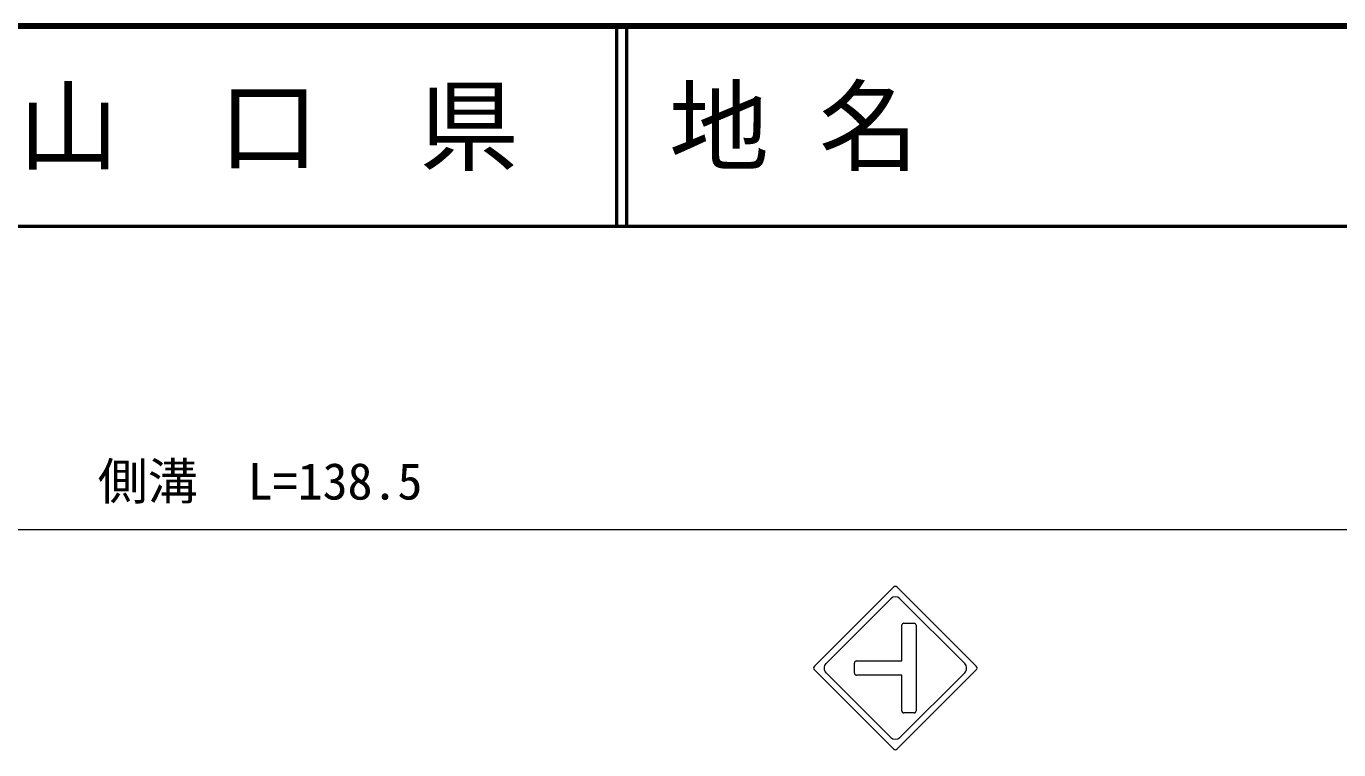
# Model space of a CAD drawing. Units: millimetres, scale not verified. Extents: x 40000 to 680000, y 20000 to 380000.
# Drawn here: x 338254 to 403858, y 343834 to 380000 of the extents above; entities that cross this region are included whole.
import ezdxf
from ezdxf.enums import TextEntityAlignment as Align

# ---------------------------------------------------------------- set-up
doc = ezdxf.new("R2010")
doc.units = ezdxf.units.MM
doc.header["$LTSCALE"] = 1000
for name, color, linetype, lineweight in [('M-STR-HTXT', 7, 'Continuous', 13), ('M-STR-STRC', 7, 'Continuous', 13), ('M-TTL', 2, 'Continuous', 140), ('M-TTL-LINE', 7, 'Continuous', 50), ('M-TTL-TXT', 7, 'Continuous', 50)]:
    doc.layers.add(name, color=color, linetype=linetype, lineweight=lineweight)
doc.styles.add('ＭＳ ゴシック', font='')
doc.styles.get('ＭＳ ゴシック').set_extended_font_data('MS Gothic')

msp = doc.modelspace()

# ---------------------------------------------------------------- linework, layer by layer
at = {"layer": 'M-STR-HTXT'}
msp.add_line((279526, 354837), (422400, 354837), dxfattribs=at)
at = {"layer": 'M-STR-STRC'}
for p, q in [((381602, 351962), (377650, 348009)), ((385739, 348009), (381786, 351962)), ((381464, 351382), (378229, 348147)), ((385160, 348147), (381924, 351382)), ((382123, 350159), (382630, 350159)), ((382734, 350055), (382734, 345778)), ((377650, 347825), (381602, 343872)), ((379653, 347663), (379653, 348170)), ((381786, 343872), (385739, 347825)), ((378229, 347687), (381464, 344451)), ((381924, 344451), (385160, 347687)), ((382630, 345674), (382123, 345674))]:
    msp.add_line(p, q, dxfattribs=at)
for points in [[(379757, 348274), (382019, 348274), (382019, 350055)], [(382019, 345778), (382019, 347559), (379757, 347559)]]:
    msp.add_lwpolyline(points, dxfattribs=at)
for centre, radius, start, end in [((381694, 351870), 130, 44.99994, 135.00006), ((381694, 351153), 325, 45.00019, 134.99981), ((382123, 350055), 104, 89.99869, 179.99912), ((382630, 350055), 104, 0.00087, 89.9882), ((377741, 347917), 130, 134.99994, 225.00006), ((378458, 347917), 325, 134.99969, 225.00031), ((379757, 348170), 104, 89.99869, 179.99912), ((384930, 347917), 325, 314.99969, 45.00031), ((385647, 347917), 130, 314.99994, 45.00006), ((379757, 347663), 104, 180.00088, 270.00022), ((382123, 345778), 104, 180.00088, 270.00131), ((382630, 345778), 104, 269.99869, 360), ((381694, 344681), 325, 225.00068, 315.00031), ((381694, 343964), 130, 224.9987, 314.99883)]:
    msp.add_arc(centre, radius, start, end, dxfattribs=at)
at = {"layer": 'M-TTL'}
msp.add_line((680000, 380000), (40000, 380000), dxfattribs=at)
at = {"layer": 'M-TTL-LINE'}
for p, q in [((367750, 380000), (367750, 370000)), ((368250, 380000), (368250, 370000)), ((40000, 370000), (680000, 370000))]:
    msp.add_line(p, q, dxfattribs=at)

# ---------------------------------------------------------------- texts
at = {"layer": 'M-STR-HTXT', "style": 'ＭＳ ゴシック'}
msp.add_text('側溝\u3000L=138.5', height=1833, dxfattribs=at).set_placement((349942, 355790), align=Align.BOTTOM_CENTER)
at = {"layer": 'M-TTL-TXT', "style": 'ＭＳ ゴシック'}
msp.add_text('山\u3000口\u3000県', height=3666, dxfattribs=at).set_placement((350375, 375000), align=Align.MIDDLE_CENTER)
msp.add_text('地 名', height=3666, dxfattribs=at).set_placement((370380, 375000), align=Align.MIDDLE_LEFT)

doc.saveas('drawing.dxf')
